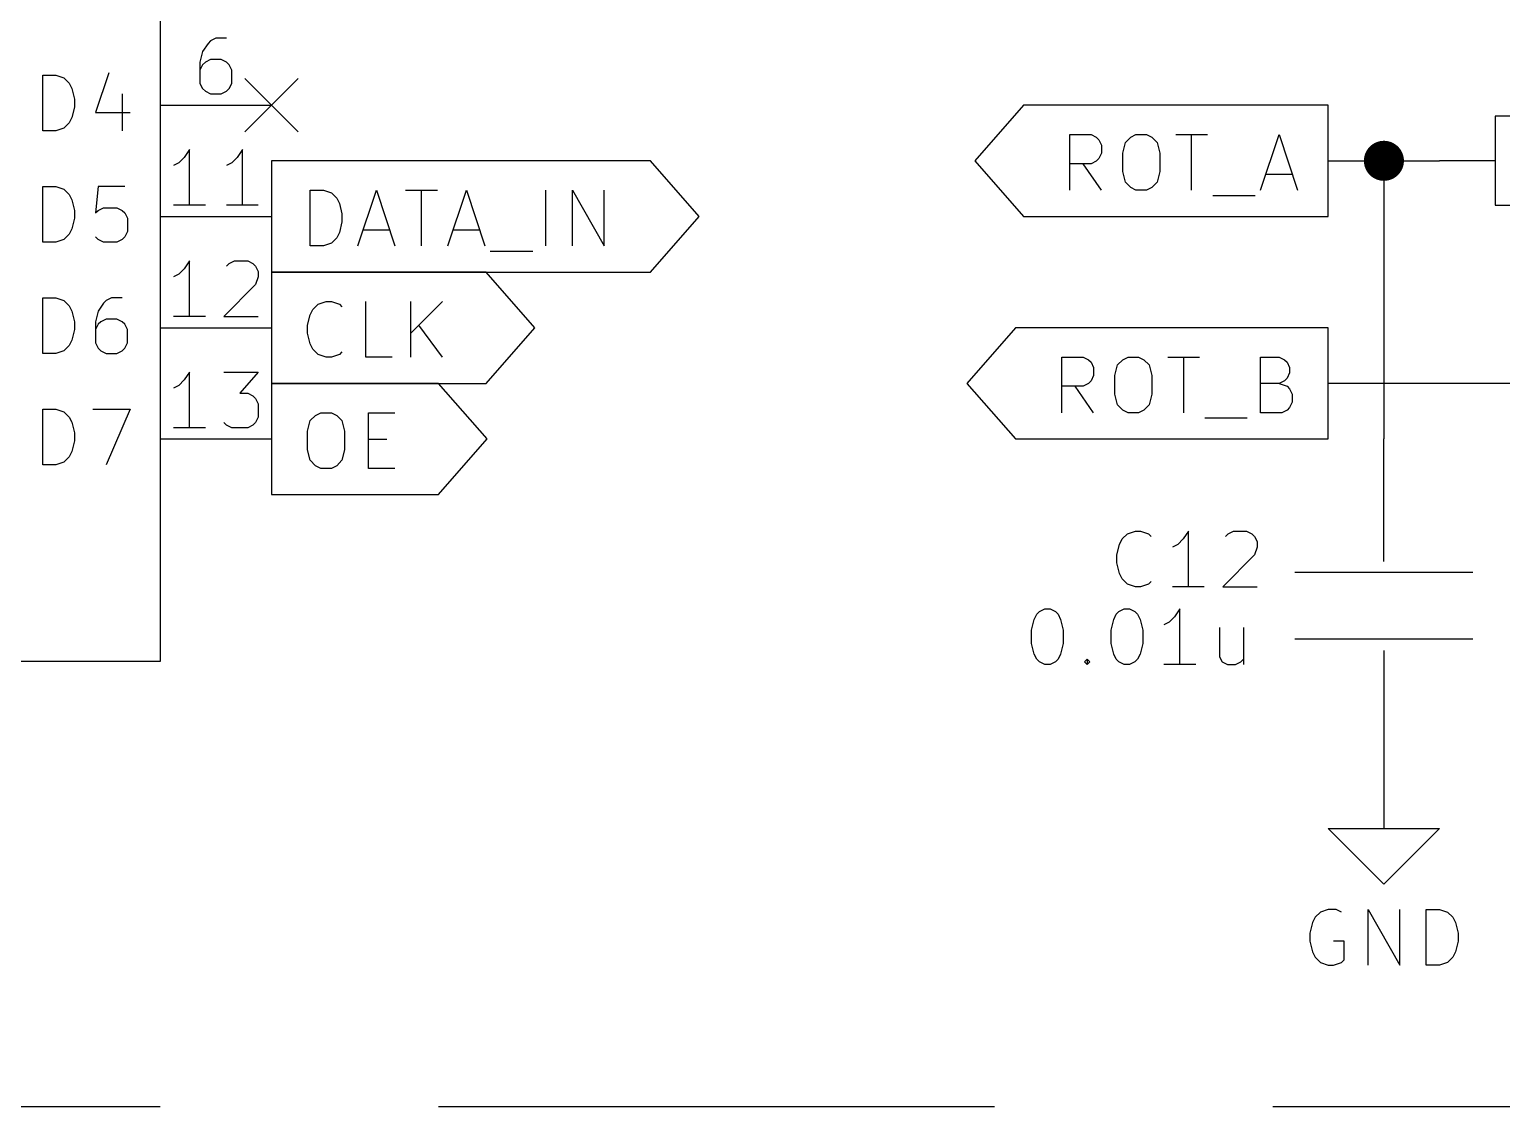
# Model space of a CAD drawing. Extents: x 0.4 to 11.3, y -7.9 to -0.4.
# Drawn here: x 1.682 to 3.006, y -4.35 to -3.382 of the extents above; entities that cross this region are included whole.
import ezdxf

# ---------------------------------------------------------------- set-up
doc = ezdxf.new("R2010")
doc.units = 0
doc.header["$MEASUREMENT"] = 0
doc.linetypes.add('DASHED', pattern=[0.75, 0.5, -0.25])
for name, color, linetype in [('BLUE2', 5, 'CONTINUOUS'), ('BLUE3', 171, 'CONTINUOUS'), ('CYAN2', 4, 'CONTINUOUS'), ('GREEN3', 91, 'CONTINUOUS'), ('LYELLOW', 51, 'CONTINUOUS'), ('RED2', 1, 'CONTINUOUS'), ('RED3', 11, 'CONTINUOUS')]:
    doc.layers.add(name, color=color, linetype=linetype)

msp = doc.modelspace()

# ---------------------------------------------------------------- linework, layer by layer
at = {"layer": 'BLUE2', "linetype": 'CONTINUOUS'}
for p, q in [((1.876, -3.426), (1.924, -3.474)), ((1.924, -3.426), (1.876, -3.474))]:
    msp.add_line(p, q, dxfattribs=at)
at = {"layer": 'BLUE3', "linetype": 'DASHED'}
msp.add_line((0.55, -4.35), (6.75, -4.35), dxfattribs=at)
at = {"layer": 'CYAN2', "linetype": 'CONTINUOUS'}
for p, q in [((1.6943, -3.4731), (1.6943, -3.4231)), ((1.6943, -3.4231), (1.7062, -3.4231)), ((1.6943, -3.4731), (1.6943, -3.4231)), ((1.6943, -3.4231), (1.7062, -3.4231)), ((1.7062, -3.4231), (1.7133, -3.4255)), ((1.7062, -3.4231), (1.7133, -3.4255)), ((1.7133, -3.4255), (1.7181, -3.4303)), ((1.7133, -3.4255), (1.7181, -3.4303)), ((1.7538, -3.4208), (1.7419, -3.4565)), ((1.7538, -3.4208), (1.7419, -3.4565)), ((1.7181, -3.4303), (1.7205, -3.435)), ((1.7181, -3.4303), (1.7205, -3.435)), ((1.7205, -3.435), (1.7229, -3.4446)), ((1.7205, -3.435), (1.7229, -3.4446)), ((1.7657, -3.4398), (1.7657, -3.4731)), ((1.7657, -3.4398), (1.7657, -3.4731)), ((1.7229, -3.4517), (1.7205, -3.4612)), ((1.7229, -3.4517), (1.7205, -3.4612)), ((1.7229, -3.4446), (1.7229, -3.4517)), ((1.7229, -3.4446), (1.7229, -3.4517)), ((1.7181, -3.466), (1.7133, -3.4708)), ((1.7181, -3.466), (1.7133, -3.4708)), ((1.7205, -3.4612), (1.7181, -3.466)), ((1.7205, -3.4612), (1.7181, -3.466)), ((1.7419, -3.4565), (1.7729, -3.4565)), ((1.7419, -3.4565), (1.7729, -3.4565)), ((1.7062, -3.4731), (1.6943, -3.4731)), ((1.7062, -3.4731), (1.6943, -3.4731)), ((1.7133, -3.4708), (1.7062, -3.4731)), ((1.7133, -3.4708), (1.7062, -3.4731)), ((1.6943, -3.5731), (1.6943, -3.5231)), ((1.6943, -3.5231), (1.7062, -3.5231)), ((1.6943, -3.5731), (1.6943, -3.5231)), ((1.6943, -3.5231), (1.7062, -3.5231)), ((1.7062, -3.5231), (1.7133, -3.5255)), ((1.7062, -3.5231), (1.7133, -3.5255)), ((1.7133, -3.5255), (1.7181, -3.5303)), ((1.7133, -3.5255), (1.7181, -3.5303)), ((1.7181, -3.5303), (1.7205, -3.535)), ((1.7181, -3.5303), (1.7205, -3.535)), ((1.7443, -3.5231), (1.7419, -3.5469)), ((1.7443, -3.5231), (1.7419, -3.5469)), ((1.7681, -3.5231), (1.7443, -3.5231)), ((1.7681, -3.5231), (1.7443, -3.5231)), ((1.7205, -3.535), (1.7229, -3.5446)), ((1.7205, -3.535), (1.7229, -3.5446)), ((1.7229, -3.5446), (1.7229, -3.5517)), ((1.7229, -3.5446), (1.7229, -3.5517)), ((1.7419, -3.5469), (1.7443, -3.5446)), ((1.7419, -3.5469), (1.7443, -3.5446)), ((1.7443, -3.5446), (1.749, -3.5422)), ((1.7443, -3.5446), (1.749, -3.5422)), ((1.749, -3.5422), (1.761, -3.5422)), ((1.749, -3.5422), (1.761, -3.5422)), ((1.761, -3.5422), (1.7657, -3.5446)), ((1.761, -3.5422), (1.7657, -3.5446)), ((1.7657, -3.5446), (1.7681, -3.5469)), ((1.7657, -3.5446), (1.7681, -3.5469)), ((1.7229, -3.5517), (1.7205, -3.5612)), ((1.7229, -3.5517), (1.7205, -3.5612)), ((1.7681, -3.5469), (1.7705, -3.5517)), ((1.7681, -3.5469), (1.7705, -3.5517)), ((1.7705, -3.5517), (1.7705, -3.5636)), ((1.7705, -3.5517), (1.7705, -3.5636)), ((1.7133, -3.5708), (1.7062, -3.5731)), ((1.7133, -3.5708), (1.7062, -3.5731)), ((1.7181, -3.566), (1.7133, -3.5708)), ((1.7181, -3.566), (1.7133, -3.5708)), ((1.7205, -3.5612), (1.7181, -3.566)), ((1.7205, -3.5612), (1.7181, -3.566)), ((1.7443, -3.5708), (1.7419, -3.5684)), ((1.7443, -3.5708), (1.7419, -3.5684)), ((1.749, -3.5731), (1.7443, -3.5708)), ((1.749, -3.5731), (1.7443, -3.5708)), ((1.7657, -3.5708), (1.761, -3.5731)), ((1.7657, -3.5708), (1.761, -3.5731)), ((1.7681, -3.5684), (1.7657, -3.5708)), ((1.7681, -3.5684), (1.7657, -3.5708)), ((1.7705, -3.5636), (1.7681, -3.5684)), ((1.7705, -3.5636), (1.7681, -3.5684)), ((1.7062, -3.5731), (1.6943, -3.5731)), ((1.7062, -3.5731), (1.6943, -3.5731)), ((1.761, -3.5731), (1.749, -3.5731)), ((1.761, -3.5731), (1.749, -3.5731)), ((1.6943, -3.6731), (1.6943, -3.6231)), ((1.6943, -3.6231), (1.7062, -3.6231)), ((1.6943, -3.6731), (1.6943, -3.6231)), ((1.6943, -3.6231), (1.7062, -3.6231)), ((1.7062, -3.6231), (1.7133, -3.6255)), ((1.7062, -3.6231), (1.7133, -3.6255)), ((1.7133, -3.6255), (1.7181, -3.6303)), ((1.7133, -3.6255), (1.7181, -3.6303)), ((1.7514, -3.6255), (1.749, -3.6279)), ((1.7514, -3.6255), (1.749, -3.6279)), ((1.7562, -3.6231), (1.7514, -3.6255)), ((1.7562, -3.6231), (1.7514, -3.6255)), ((1.7657, -3.6231), (1.7562, -3.6231)), ((1.7657, -3.6231), (1.7562, -3.6231)), ((1.7181, -3.6303), (1.7205, -3.635)), ((1.7181, -3.6303), (1.7205, -3.635)), ((1.7205, -3.635), (1.7229, -3.6446)), ((1.7205, -3.635), (1.7229, -3.6446)), ((1.7443, -3.635), (1.7419, -3.6446)), ((1.7443, -3.635), (1.7419, -3.6446)), ((1.749, -3.6279), (1.7443, -3.635)), ((1.749, -3.6279), (1.7443, -3.635)), ((1.7229, -3.6517), (1.7205, -3.6612)), ((1.7229, -3.6517), (1.7205, -3.6612)), ((1.7229, -3.6446), (1.7229, -3.6517)), ((1.7229, -3.6446), (1.7229, -3.6517)), ((1.7419, -3.6446), (1.7419, -3.6636)), ((1.7419, -3.6446), (1.7419, -3.6636)), ((1.7443, -3.6469), (1.7419, -3.6517)), ((1.7443, -3.6469), (1.7419, -3.6517)), ((1.7467, -3.6446), (1.7443, -3.6469)), ((1.7467, -3.6446), (1.7443, -3.6469)), ((1.7514, -3.6422), (1.7467, -3.6446)), ((1.7514, -3.6422), (1.7467, -3.6446)), ((1.761, -3.6422), (1.7514, -3.6422)), ((1.761, -3.6422), (1.7514, -3.6422)), ((1.7657, -3.6446), (1.761, -3.6422)), ((1.7657, -3.6446), (1.761, -3.6422)), ((1.7681, -3.6469), (1.7657, -3.6446)), ((1.7681, -3.6469), (1.7657, -3.6446)), ((1.7705, -3.6517), (1.7681, -3.6469)), ((1.7705, -3.6517), (1.7681, -3.6469)), ((1.7705, -3.6636), (1.7705, -3.6517)), ((1.7705, -3.6636), (1.7705, -3.6517)), ((1.7205, -3.6612), (1.7181, -3.666)), ((1.7205, -3.6612), (1.7181, -3.666)), ((1.7419, -3.6636), (1.7443, -3.6684)), ((1.7419, -3.6636), (1.7443, -3.6684)), ((1.7681, -3.6684), (1.7705, -3.6636)), ((1.7681, -3.6684), (1.7705, -3.6636)), ((1.7062, -3.6731), (1.6943, -3.6731)), ((1.7062, -3.6731), (1.6943, -3.6731)), ((1.7133, -3.6708), (1.7062, -3.6731)), ((1.7133, -3.6708), (1.7062, -3.6731)), ((1.7181, -3.666), (1.7133, -3.6708)), ((1.7181, -3.666), (1.7133, -3.6708)), ((1.7443, -3.6684), (1.7467, -3.6708)), ((1.7443, -3.6684), (1.7467, -3.6708)), ((1.7467, -3.6708), (1.7514, -3.6731)), ((1.7467, -3.6708), (1.7514, -3.6731)), ((1.7514, -3.6731), (1.761, -3.6731)), ((1.7514, -3.6731), (1.761, -3.6731)), ((1.761, -3.6731), (1.7657, -3.6708)), ((1.761, -3.6731), (1.7657, -3.6708)), ((1.7657, -3.6708), (1.7681, -3.6684)), ((1.7657, -3.6708), (1.7681, -3.6684)), ((1.6943, -3.7731), (1.6943, -3.7231)), ((1.6943, -3.7231), (1.7062, -3.7231)), ((1.6943, -3.7731), (1.6943, -3.7231)), ((1.6943, -3.7231), (1.7062, -3.7231)), ((1.7062, -3.7231), (1.7133, -3.7255)), ((1.7062, -3.7231), (1.7133, -3.7255)), ((1.7133, -3.7255), (1.7181, -3.7303)), ((1.7133, -3.7255), (1.7181, -3.7303)), ((1.7181, -3.7303), (1.7205, -3.735)), ((1.7181, -3.7303), (1.7205, -3.735)), ((1.7395, -3.7231), (1.7729, -3.7231)), ((1.7395, -3.7231), (1.7729, -3.7231)), ((1.7729, -3.7231), (1.7514, -3.7731)), ((1.7729, -3.7231), (1.7514, -3.7731)), ((1.7205, -3.735), (1.7229, -3.7446)), ((1.7205, -3.735), (1.7229, -3.7446)), ((1.7229, -3.7446), (1.7229, -3.7517)), ((1.7229, -3.7446), (1.7229, -3.7517)), ((1.7229, -3.7517), (1.7205, -3.7612)), ((1.7229, -3.7517), (1.7205, -3.7612)), ((1.7133, -3.7708), (1.7062, -3.7731)), ((1.7133, -3.7708), (1.7062, -3.7731)), ((1.7181, -3.766), (1.7133, -3.7708)), ((1.7181, -3.766), (1.7133, -3.7708)), ((1.7205, -3.7612), (1.7181, -3.766)), ((1.7205, -3.7612), (1.7181, -3.766)), ((1.7062, -3.7731), (1.6943, -3.7731)), ((1.7062, -3.7731), (1.6943, -3.7731)), ((2.6647, -3.8399), (2.6694, -3.8352)), ((2.6647, -3.8399), (2.6694, -3.8352)), ((2.6694, -3.8352), (2.6766, -3.8328)), ((2.6694, -3.8352), (2.6766, -3.8328)), ((2.6766, -3.8328), (2.6813, -3.8328)), ((2.6766, -3.8328), (2.6813, -3.8328)), ((2.6813, -3.8328), (2.6885, -3.8352)), ((2.6813, -3.8328), (2.6885, -3.8352)), ((2.6885, -3.8352), (2.6909, -3.8376)), ((2.6885, -3.8352), (2.6909, -3.8376)), ((2.7242, -3.8328), (2.7194, -3.8399)), ((2.7242, -3.8328), (2.7194, -3.8399)), ((2.7242, -3.8828), (2.7242, -3.8328)), ((2.7242, -3.8828), (2.7242, -3.8328)), ((2.7575, -3.8376), (2.7599, -3.8352)), ((2.7575, -3.8376), (2.7599, -3.8352)), ((2.7599, -3.8352), (2.7647, -3.8328)), ((2.7599, -3.8352), (2.7647, -3.8328)), ((2.7647, -3.8328), (2.7766, -3.8328)), ((2.7647, -3.8328), (2.7766, -3.8328)), ((2.7766, -3.8328), (2.7813, -3.8352)), ((2.7766, -3.8328), (2.7813, -3.8352)), ((2.7813, -3.8352), (2.7837, -3.8376)), ((2.7813, -3.8352), (2.7837, -3.8376)), ((2.7837, -3.8376), (2.7861, -3.8423)), ((2.7837, -3.8376), (2.7861, -3.8423)), ((2.6599, -3.8542), (2.6623, -3.8447)), ((2.6599, -3.8542), (2.6623, -3.8447)), ((2.6623, -3.8447), (2.6647, -3.8399)), ((2.6623, -3.8447), (2.6647, -3.8399)), ((2.7147, -3.8447), (2.7099, -3.8471)), ((2.7147, -3.8447), (2.7099, -3.8471)), ((2.7194, -3.8399), (2.7147, -3.8447)), ((2.7194, -3.8399), (2.7147, -3.8447)), ((2.7861, -3.8471), (2.7837, -3.8542)), ((2.7861, -3.8471), (2.7837, -3.8542)), ((2.7861, -3.8423), (2.7861, -3.8471)), ((2.7861, -3.8423), (2.7861, -3.8471)), ((2.6599, -3.8614), (2.6599, -3.8542)), ((2.6599, -3.8614), (2.6599, -3.8542)), ((2.6623, -3.8709), (2.6599, -3.8614)), ((2.6623, -3.8709), (2.6599, -3.8614)), ((2.7837, -3.8542), (2.7551, -3.8828)), ((2.7837, -3.8542), (2.7551, -3.8828)), ((2.6647, -3.8757), (2.6623, -3.8709)), ((2.6647, -3.8757), (2.6623, -3.8709)), ((2.6694, -3.8804), (2.6647, -3.8757)), ((2.6694, -3.8804), (2.6647, -3.8757)), ((2.6766, -3.8828), (2.6694, -3.8804)), ((2.6766, -3.8828), (2.6694, -3.8804)), ((2.6813, -3.8828), (2.6766, -3.8828)), ((2.6813, -3.8828), (2.6766, -3.8828)), ((2.6885, -3.8804), (2.6813, -3.8828)), ((2.6885, -3.8804), (2.6813, -3.8828)), ((2.6909, -3.878), (2.6885, -3.8804)), ((2.6909, -3.878), (2.6885, -3.8804)), ((2.7385, -3.8828), (2.7099, -3.8828)), ((2.7385, -3.8828), (2.7099, -3.8828)), ((2.7551, -3.8828), (2.7861, -3.8828)), ((2.7551, -3.8828), (2.7861, -3.8828)), ((2.5904, -3.9052), (2.5951, -3.9028)), ((2.5904, -3.9052), (2.5951, -3.9028)), ((2.5951, -3.9028), (2.5999, -3.9028)), ((2.5951, -3.9028), (2.5999, -3.9028)), ((2.5999, -3.9028), (2.6047, -3.9052)), ((2.5999, -3.9028), (2.6047, -3.9052)), ((2.6618, -3.9052), (2.6666, -3.9028)), ((2.6618, -3.9052), (2.6666, -3.9028)), ((2.6666, -3.9028), (2.6713, -3.9028)), ((2.6666, -3.9028), (2.6713, -3.9028)), ((2.6713, -3.9028), (2.6761, -3.9052)), ((2.6713, -3.9028), (2.6761, -3.9052)), ((2.7166, -3.9028), (2.7118, -3.9099)), ((2.7166, -3.9028), (2.7118, -3.9099)), ((2.7166, -3.9528), (2.7166, -3.9028)), ((2.7166, -3.9528), (2.7166, -3.9028)), ((2.5832, -3.9219), (2.5856, -3.9123)), ((2.5832, -3.9219), (2.5856, -3.9123)), ((2.5856, -3.9123), (2.588, -3.9076)), ((2.5856, -3.9123), (2.588, -3.9076)), ((2.588, -3.9076), (2.5904, -3.9052)), ((2.588, -3.9076), (2.5904, -3.9052)), ((2.6047, -3.9052), (2.6071, -3.9076)), ((2.6047, -3.9052), (2.6071, -3.9076)), ((2.6071, -3.9076), (2.6094, -3.9123)), ((2.6071, -3.9076), (2.6094, -3.9123)), ((2.6094, -3.9123), (2.6118, -3.9219)), ((2.6094, -3.9123), (2.6118, -3.9219)), ((2.6547, -3.9219), (2.6571, -3.9123)), ((2.6547, -3.9219), (2.6571, -3.9123)), ((2.6571, -3.9123), (2.6594, -3.9076)), ((2.6571, -3.9123), (2.6594, -3.9076)), ((2.6594, -3.9076), (2.6618, -3.9052)), ((2.6594, -3.9076), (2.6618, -3.9052)), ((2.6761, -3.9052), (2.6785, -3.9076)), ((2.6761, -3.9052), (2.6785, -3.9076)), ((2.6785, -3.9076), (2.6809, -3.9123)), ((2.6785, -3.9076), (2.6809, -3.9123)), ((2.6809, -3.9123), (2.6832, -3.9219)), ((2.6809, -3.9123), (2.6832, -3.9219)), ((2.7071, -3.9147), (2.7023, -3.9171)), ((2.7071, -3.9147), (2.7023, -3.9171)), ((2.7118, -3.9099), (2.7071, -3.9147)), ((2.7118, -3.9099), (2.7071, -3.9147)), ((2.5832, -3.9338), (2.5832, -3.9219)), ((2.5832, -3.9338), (2.5832, -3.9219)), ((2.6118, -3.9219), (2.6118, -3.9338)), ((2.6118, -3.9219), (2.6118, -3.9338)), ((2.6547, -3.9338), (2.6547, -3.9219)), ((2.6547, -3.9338), (2.6547, -3.9219)), ((2.6832, -3.9219), (2.6832, -3.9338)), ((2.6832, -3.9219), (2.6832, -3.9338)), ((2.7523, -3.9195), (2.7523, -3.9457)), ((2.7523, -3.9195), (2.7523, -3.9457)), ((2.7737, -3.9195), (2.7737, -3.9528)), ((2.7737, -3.9195), (2.7737, -3.9528)), ((2.5856, -3.9433), (2.5832, -3.9338)), ((2.5856, -3.9433), (2.5832, -3.9338)), ((2.588, -3.948), (2.5856, -3.9433)), ((2.588, -3.948), (2.5856, -3.9433)), ((2.6094, -3.9433), (2.6071, -3.948)), ((2.6094, -3.9433), (2.6071, -3.948)), ((2.6118, -3.9338), (2.6094, -3.9433)), ((2.6118, -3.9338), (2.6094, -3.9433)), ((2.6571, -3.9433), (2.6547, -3.9338)), ((2.6571, -3.9433), (2.6547, -3.9338)), ((2.6594, -3.948), (2.6571, -3.9433)), ((2.6594, -3.948), (2.6571, -3.9433)), ((2.6809, -3.9433), (2.6785, -3.948)), ((2.6809, -3.9433), (2.6785, -3.948)), ((2.6832, -3.9338), (2.6809, -3.9433)), ((2.6832, -3.9338), (2.6809, -3.9433)), ((2.5904, -3.9504), (2.588, -3.948)), ((2.5904, -3.9504), (2.588, -3.948)), ((2.5951, -3.9528), (2.5904, -3.9504)), ((2.5951, -3.9528), (2.5904, -3.9504)), ((2.5999, -3.9528), (2.5951, -3.9528)), ((2.5999, -3.9528), (2.5951, -3.9528)), ((2.6047, -3.9504), (2.5999, -3.9528)), ((2.6047, -3.9504), (2.5999, -3.9528)), ((2.6071, -3.948), (2.6047, -3.9504)), ((2.6071, -3.948), (2.6047, -3.9504)), ((2.6309, -3.9504), (2.6332, -3.948)), ((2.6309, -3.9504), (2.6332, -3.948)), ((2.6332, -3.9528), (2.6309, -3.9504)), ((2.6332, -3.9528), (2.6309, -3.9504)), ((2.6332, -3.948), (2.6356, -3.9504)), ((2.6332, -3.948), (2.6332, -3.9528)), ((2.6332, -3.948), (2.6356, -3.9504)), ((2.6332, -3.948), (2.6332, -3.9528)), ((2.6356, -3.9504), (2.6332, -3.9528)), ((2.6356, -3.9504), (2.6332, -3.9528)), ((2.6618, -3.9504), (2.6594, -3.948)), ((2.6618, -3.9504), (2.6594, -3.948)), ((2.6666, -3.9528), (2.6618, -3.9504)), ((2.6666, -3.9528), (2.6618, -3.9504)), ((2.6713, -3.9528), (2.6666, -3.9528)), ((2.6713, -3.9528), (2.6666, -3.9528)), ((2.6761, -3.9504), (2.6713, -3.9528)), ((2.6761, -3.9504), (2.6713, -3.9528)), ((2.6785, -3.948), (2.6761, -3.9504)), ((2.6785, -3.948), (2.6761, -3.9504)), ((2.7309, -3.9528), (2.7023, -3.9528)), ((2.7309, -3.9528), (2.7023, -3.9528)), ((2.7523, -3.9457), (2.7547, -3.9504)), ((2.7523, -3.9457), (2.7547, -3.9504)), ((2.7547, -3.9504), (2.7594, -3.9528)), ((2.7547, -3.9504), (2.7594, -3.9528)), ((2.7594, -3.9528), (2.7666, -3.9528)), ((2.7594, -3.9528), (2.7666, -3.9528)), ((2.7666, -3.9528), (2.7713, -3.9504)), ((2.7666, -3.9528), (2.7713, -3.9504)), ((2.7713, -3.9504), (2.7737, -3.948)), ((2.7713, -3.9504), (2.7737, -3.948)), ((2.8381, -4.1799), (2.8357, -4.1847)), ((2.8381, -4.1799), (2.8357, -4.1847)), ((2.8429, -4.1752), (2.8381, -4.1799)), ((2.8429, -4.1752), (2.8381, -4.1799)), ((2.85, -4.1728), (2.8429, -4.1752)), ((2.85, -4.1728), (2.8429, -4.1752)), ((2.8571, -4.1728), (2.85, -4.1728)), ((2.8571, -4.1728), (2.85, -4.1728)), ((2.8619, -4.1752), (2.8571, -4.1728)), ((2.8619, -4.1752), (2.8571, -4.1728)), ((2.8857, -4.2228), (2.8857, -4.1728)), ((2.8857, -4.1728), (2.9143, -4.2228)), ((2.8857, -4.2228), (2.8857, -4.1728)), ((2.8857, -4.1728), (2.9143, -4.2228)), ((2.9143, -4.2228), (2.9143, -4.1728)), ((2.9143, -4.2228), (2.9143, -4.1728)), ((2.9381, -4.2228), (2.9381, -4.1728)), ((2.9381, -4.1728), (2.95, -4.1728)), ((2.9381, -4.2228), (2.9381, -4.1728)), ((2.9381, -4.1728), (2.95, -4.1728)), ((2.95, -4.1728), (2.9571, -4.1752)), ((2.95, -4.1728), (2.9571, -4.1752)), ((2.9571, -4.1752), (2.9619, -4.1799)), ((2.9571, -4.1752), (2.9619, -4.1799)), ((2.9619, -4.1799), (2.9643, -4.1847)), ((2.9619, -4.1799), (2.9643, -4.1847)), ((2.8357, -4.1847), (2.8333, -4.1942)), ((2.8357, -4.1847), (2.8333, -4.1942)), ((2.8333, -4.1942), (2.8333, -4.2014)), ((2.8333, -4.1942), (2.8333, -4.2014)), ((2.9643, -4.1847), (2.9667, -4.1942)), ((2.9643, -4.1847), (2.9667, -4.1942)), ((2.9667, -4.1942), (2.9667, -4.2014)), ((2.9667, -4.1942), (2.9667, -4.2014)), ((2.8333, -4.2014), (2.8357, -4.2109)), ((2.8333, -4.2014), (2.8357, -4.2109)), ((2.8643, -4.2014), (2.8548, -4.2014)), ((2.8643, -4.2014), (2.8548, -4.2014)), ((2.8643, -4.218), (2.8643, -4.2014)), ((2.8643, -4.218), (2.8643, -4.2014)), ((2.9667, -4.2014), (2.9643, -4.2109)), ((2.9667, -4.2014), (2.9643, -4.2109)), ((2.8357, -4.2109), (2.8381, -4.2157)), ((2.8357, -4.2109), (2.8381, -4.2157)), ((2.8381, -4.2157), (2.8429, -4.2204)), ((2.8381, -4.2157), (2.8429, -4.2204)), ((2.8429, -4.2204), (2.85, -4.2228)), ((2.8429, -4.2204), (2.85, -4.2228)), ((2.8548, -4.2228), (2.8619, -4.2204)), ((2.8548, -4.2228), (2.8619, -4.2204)), ((2.8619, -4.2204), (2.8643, -4.218)), ((2.8619, -4.2204), (2.8643, -4.218)), ((2.9571, -4.2204), (2.95, -4.2228)), ((2.9571, -4.2204), (2.95, -4.2228)), ((2.9619, -4.2157), (2.9571, -4.2204)), ((2.9619, -4.2157), (2.9571, -4.2204)), ((2.9643, -4.2109), (2.9619, -4.2157)), ((2.9643, -4.2109), (2.9619, -4.2157)), ((2.85, -4.2228), (2.8548, -4.2228)), ((2.85, -4.2228), (2.8548, -4.2228)), ((2.95, -4.2228), (2.9381, -4.2228)), ((2.95, -4.2228), (2.9381, -4.2228))]:
    msp.add_line(p, q, dxfattribs=at)
at = {"layer": 'GREEN3', "linetype": 'CONTINUOUS'}
for p, q in [((2.85, -3.5), (2.9, -3.5)), ((2.9, -3.5), (2.9, -3.75)), ((2.9, -3.5), (2.95, -3.5)), ((3.15, -3.7), (2.85, -3.7))]:
    msp.add_line(p, q, dxfattribs=at)
at = {"layer": 'GREEN3', "const_width": 0.018}
msp.add_lwpolyline([(2.891, -3.5, 1), (2.909, -3.5, 1)], format="xyb", close=True, dxfattribs=at)
at = {"layer": 'LYELLOW', "linetype": 'CONTINUOUS'}
for p, q in [((1.8, -1.15), (1.8, -3.95)), ((1.8, -3.95), (0.8, -3.95))]:
    msp.add_line(p, q, dxfattribs=at)
at = {"layer": 'RED2', "linetype": 'CONTINUOUS'}
for p, q in [((1.8, -1.15), (1.8, -3.95)), ((1.8, -3.45), (1.9, -3.45)), ((1.8, -3.45), (1.9, -3.45)), ((2.576, -3.45), (2.5323, -3.5)), ((2.85, -3.45), (2.576, -3.45)), ((2.85, -3.5), (2.85, -3.45)), ((3.2, -3.46), (3, -3.46)), ((3, -3.46), (3, -3.54)), ((2.6176, -3.5264), (2.6176, -3.4764)), ((2.6176, -3.4764), (2.6367, -3.4764)), ((2.6367, -3.4764), (2.6414, -3.4788)), ((2.6414, -3.4788), (2.6438, -3.4811)), ((2.6676, -3.4835), (2.6724, -3.4788)), ((2.6724, -3.4788), (2.6771, -3.4764)), ((2.6771, -3.4764), (2.6867, -3.4764)), ((2.6867, -3.4764), (2.6914, -3.4788)), ((2.6914, -3.4788), (2.6962, -3.4835)), ((2.7129, -3.4764), (2.7414, -3.4764)), ((2.7271, -3.5264), (2.7271, -3.4764)), ((2.789, -3.5264), (2.8057, -3.4764)), ((2.8057, -3.4764), (2.8224, -3.5264)), ((2.6438, -3.4811), (2.6462, -3.4859)), ((2.6462, -3.493), (2.6438, -3.4978)), ((2.6462, -3.4859), (2.6462, -3.493)), ((2.6652, -3.493), (2.6676, -3.4835)), ((2.6652, -3.5097), (2.6652, -3.493)), ((2.6962, -3.4835), (2.6986, -3.493)), ((2.6986, -3.493), (2.6986, -3.5097)), ((2.2406, -3.5), (1.9, -3.5)), ((1.9, -3.5), (1.9, -3.55)), ((2.2844, -3.55), (2.2406, -3.5)), ((2.5323, -3.5), (2.576, -3.55)), ((2.6367, -3.5026), (2.6176, -3.5026)), ((2.6462, -3.5264), (2.6295, -3.5026)), ((2.6414, -3.5002), (2.6367, -3.5026)), ((2.6438, -3.4978), (2.6414, -3.5002)), ((2.85, -3.55), (2.85, -3.5)), ((3, -3.5), (2.95, -3.5)), ((3, -3.5), (2.95, -3.5)), ((2.6676, -3.5192), (2.6652, -3.5097)), ((2.6724, -3.524), (2.6676, -3.5192)), ((2.6962, -3.5192), (2.6914, -3.524)), ((2.6986, -3.5097), (2.6962, -3.5192)), ((2.7938, -3.5121), (2.8176, -3.5121)), ((1.9348, -3.5764), (1.9348, -3.5264)), ((1.9348, -3.5264), (1.9467, -3.5264)), ((1.9467, -3.5264), (1.9538, -3.5288)), ((1.9538, -3.5288), (1.9586, -3.5335)), ((1.9776, -3.5764), (1.9943, -3.5264)), ((1.9943, -3.5264), (2.011, -3.5764)), ((2.0205, -3.5264), (2.0491, -3.5264)), ((2.0348, -3.5764), (2.0348, -3.5264)), ((2.0586, -3.5764), (2.0752, -3.5264)), ((2.0752, -3.5264), (2.0919, -3.5764)), ((2.1467, -3.5764), (2.1467, -3.5264)), ((2.1705, -3.5764), (2.1705, -3.5264)), ((2.1705, -3.5264), (2.1991, -3.5764)), ((2.1991, -3.5764), (2.1991, -3.5264)), ((2.6771, -3.5264), (2.6724, -3.524)), ((2.6867, -3.5264), (2.6771, -3.5264)), ((2.6914, -3.524), (2.6867, -3.5264)), ((2.7462, -3.5311), (2.7843, -3.5311)), ((1.9586, -3.5335), (1.961, -3.5383)), ((1.961, -3.5383), (1.9633, -3.5478)), ((3, -3.54), (3.2, -3.54)), ((1.8, -3.55), (1.9, -3.55)), ((1.8, -3.55), (1.9, -3.55)), ((1.9, -3.55), (1.9, -3.6)), ((1.9633, -3.5549), (1.961, -3.5645)), ((1.9633, -3.5478), (1.9633, -3.5549)), ((2.2406, -3.6), (2.2844, -3.55)), ((2.576, -3.55), (2.85, -3.55)), ((1.9586, -3.5692), (1.9538, -3.574)), ((1.961, -3.5645), (1.9586, -3.5692)), ((1.9824, -3.5621), (2.0062, -3.5621)), ((2.0633, -3.5621), (2.0871, -3.5621)), ((1.9467, -3.5764), (1.9348, -3.5764)), ((1.9538, -3.574), (1.9467, -3.5764)), ((2.0967, -3.5811), (2.1348, -3.5811)), ((2.093, -3.6), (1.9, -3.6)), ((1.9, -3.6), (1.9, -3.65)), ((1.9, -3.6), (2.2406, -3.6)), ((2.1368, -3.65), (2.093, -3.6)), ((1.9324, -3.6478), (1.9348, -3.6383)), ((1.9348, -3.6383), (1.9371, -3.6335)), ((1.9371, -3.6335), (1.9419, -3.6288)), ((1.9419, -3.6288), (1.9491, -3.6264)), ((1.9491, -3.6264), (1.9538, -3.6264)), ((1.9538, -3.6264), (1.961, -3.6288)), ((1.961, -3.6288), (1.9633, -3.6311)), ((1.9848, -3.6764), (1.9848, -3.6264)), ((2.0252, -3.6764), (2.0252, -3.6264)), ((2.0538, -3.6264), (2.0252, -3.6549)), ((1.8, -3.65), (1.9, -3.65)), ((1.8, -3.65), (1.9, -3.65)), ((1.9, -3.65), (1.9, -3.7)), ((1.9324, -3.6549), (1.9324, -3.6478)), ((2.0538, -3.6764), (2.0324, -3.6478)), ((2.093, -3.7), (2.1368, -3.65)), ((2.5689, -3.65), (2.5252, -3.7)), ((2.85, -3.65), (2.5689, -3.65)), ((2.85, -3.7), (2.85, -3.65)), ((1.9348, -3.6645), (1.9324, -3.6549)), ((1.9371, -3.6692), (1.9348, -3.6645)), ((1.9419, -3.674), (1.9371, -3.6692)), ((1.9491, -3.6764), (1.9419, -3.674)), ((1.9538, -3.6764), (1.9491, -3.6764)), ((1.961, -3.674), (1.9538, -3.6764)), ((1.9633, -3.6716), (1.961, -3.674)), ((2.0086, -3.6764), (1.9848, -3.6764)), ((2.6105, -3.7264), (2.6105, -3.6764)), ((2.6105, -3.6764), (2.6295, -3.6764)), ((2.6295, -3.6764), (2.6343, -3.6788)), ((2.6343, -3.6788), (2.6367, -3.6811)), ((2.6605, -3.6835), (2.6652, -3.6788)), ((2.6652, -3.6788), (2.67, -3.6764)), ((2.67, -3.6764), (2.6795, -3.6764)), ((2.6795, -3.6764), (2.6843, -3.6788)), ((2.6843, -3.6788), (2.689, -3.6835)), ((2.7057, -3.6764), (2.7343, -3.6764)), ((2.72, -3.7264), (2.72, -3.6764)), ((2.789, -3.7264), (2.789, -3.6764)), ((2.789, -3.6764), (2.8057, -3.6764)), ((2.8057, -3.6764), (2.8105, -3.6788)), ((2.8105, -3.6788), (2.8129, -3.6811)), ((2.6367, -3.6811), (2.639, -3.6859)), ((2.639, -3.6859), (2.639, -3.693)), ((2.6581, -3.693), (2.6605, -3.6835)), ((2.689, -3.6835), (2.6914, -3.693)), ((2.8129, -3.6811), (2.8152, -3.6859)), ((2.8152, -3.6907), (2.8129, -3.6954)), ((2.8152, -3.6859), (2.8152, -3.6907)), ((1.9, -3.7), (2.093, -3.7)), ((2.0501, -3.7), (1.9, -3.7)), ((1.9, -3.7), (1.9, -3.75)), ((2.0939, -3.75), (2.0501, -3.7)), ((2.5252, -3.7), (2.5689, -3.75)), ((2.6295, -3.7026), (2.6105, -3.7026)), ((2.639, -3.7264), (2.6224, -3.7026)), ((2.6343, -3.7002), (2.6295, -3.7026)), ((2.6367, -3.6978), (2.6343, -3.7002)), ((2.639, -3.693), (2.6367, -3.6978)), ((2.6581, -3.7097), (2.6581, -3.693)), ((2.6914, -3.693), (2.6914, -3.7097)), ((2.8057, -3.7002), (2.789, -3.7002)), ((2.8105, -3.6978), (2.8057, -3.7002)), ((2.8057, -3.7002), (2.8129, -3.7026)), ((2.8129, -3.6954), (2.8105, -3.6978)), ((2.8129, -3.7026), (2.8152, -3.7049)), ((2.8152, -3.7049), (2.8176, -3.7097)), ((2.85, -3.75), (2.85, -3.7)), ((2.6605, -3.7192), (2.6581, -3.7097)), ((2.6914, -3.7097), (2.689, -3.7192)), ((2.8176, -3.7169), (2.8152, -3.7216)), ((2.8176, -3.7097), (2.8176, -3.7169)), ((1.9348, -3.7335), (1.9395, -3.7288)), ((1.9395, -3.7288), (1.9443, -3.7264)), ((1.9443, -3.7264), (1.9538, -3.7264)), ((1.9538, -3.7264), (1.9586, -3.7288)), ((1.9586, -3.7288), (1.9633, -3.7335)), ((1.9871, -3.7764), (1.9871, -3.7264)), ((1.9871, -3.7264), (2.011, -3.7264)), ((2.6652, -3.724), (2.6605, -3.7192)), ((2.67, -3.7264), (2.6652, -3.724)), ((2.6795, -3.7264), (2.67, -3.7264)), ((2.6843, -3.724), (2.6795, -3.7264)), ((2.689, -3.7192), (2.6843, -3.724)), ((2.739, -3.7311), (2.7771, -3.7311)), ((2.8081, -3.7264), (2.789, -3.7264)), ((2.8129, -3.724), (2.8081, -3.7264)), ((2.8152, -3.7216), (2.8129, -3.724)), ((1.9324, -3.743), (1.9348, -3.7335)), ((1.9324, -3.7597), (1.9324, -3.743)), ((1.9633, -3.7335), (1.9657, -3.743)), ((1.9657, -3.743), (1.9657, -3.7597)), ((1.8, -3.75), (1.9, -3.75)), ((1.8, -3.75), (1.9, -3.75)), ((1.9, -3.75), (1.9, -3.8)), ((1.9871, -3.7502), (2.0038, -3.7502)), ((2.0501, -3.8), (2.0939, -3.75)), ((2.5689, -3.75), (2.85, -3.75)), ((2.9, -3.86), (2.9, -3.75)), ((2.9, -3.86), (2.9, -3.75)), ((1.9348, -3.7692), (1.9324, -3.7597)), ((1.9395, -3.774), (1.9348, -3.7692)), ((1.9633, -3.7692), (1.9586, -3.774)), ((1.9657, -3.7597), (1.9633, -3.7692)), ((1.9443, -3.7764), (1.9395, -3.774)), ((1.9538, -3.7764), (1.9443, -3.7764)), ((1.9586, -3.774), (1.9538, -3.7764)), ((2.011, -3.7764), (1.9871, -3.7764)), ((1.9, -3.8), (2.0501, -3.8)), ((2.98, -3.87), (2.82, -3.87)), ((2.98, -3.93), (2.82, -3.93)), ((2.9, -3.94), (2.9, -4.05)), ((2.9, -3.94), (2.9, -4.05)), ((1.8, -3.95), (0.8, -3.95)), ((2.9, -4.05), (2.9, -4.1)), ((2.9, -4.15), (2.85, -4.1)), ((2.85, -4.1), (2.9, -4.1)), ((2.9, -4.1), (2.95, -4.1)), ((2.95, -4.1), (2.9, -4.15))]:
    msp.add_line(p, q, dxfattribs=at)
at = {"layer": 'RED3', "linetype": 'CONTINUOUS'}
for p, q in [((1.8429, -3.3946), (1.8381, -3.4018)), ((1.8429, -3.3946), (1.8381, -3.4018)), ((1.8452, -3.3923), (1.8429, -3.3946)), ((1.8452, -3.3923), (1.8429, -3.3946)), ((1.85, -3.3899), (1.8452, -3.3923)), ((1.85, -3.3899), (1.8452, -3.3923)), ((1.8595, -3.3899), (1.85, -3.3899)), ((1.8595, -3.3899), (1.85, -3.3899)), ((1.8381, -3.4018), (1.8357, -3.4113)), ((1.8381, -3.4018), (1.8357, -3.4113)), ((1.8357, -3.4113), (1.8357, -3.4304)), ((1.8357, -3.4113), (1.8357, -3.4304)), ((1.8381, -3.4137), (1.8357, -3.4184)), ((1.8381, -3.4137), (1.8357, -3.4184)), ((1.8405, -3.4113), (1.8381, -3.4137)), ((1.8405, -3.4113), (1.8381, -3.4137)), ((1.8452, -3.4089), (1.8405, -3.4113)), ((1.8452, -3.4089), (1.8405, -3.4113)), ((1.8548, -3.4089), (1.8452, -3.4089)), ((1.8548, -3.4089), (1.8452, -3.4089)), ((1.8595, -3.4113), (1.8548, -3.4089)), ((1.8595, -3.4113), (1.8548, -3.4089)), ((1.8619, -3.4137), (1.8595, -3.4113)), ((1.8619, -3.4137), (1.8595, -3.4113)), ((1.8643, -3.4184), (1.8619, -3.4137)), ((1.8643, -3.4184), (1.8619, -3.4137)), ((1.8643, -3.4304), (1.8643, -3.4184)), ((1.8643, -3.4304), (1.8643, -3.4184)), ((1.8357, -3.4304), (1.8381, -3.4351)), ((1.8357, -3.4304), (1.8381, -3.4351)), ((1.8381, -3.4351), (1.8405, -3.4375)), ((1.8381, -3.4351), (1.8405, -3.4375)), ((1.8405, -3.4375), (1.8452, -3.4399)), ((1.8405, -3.4375), (1.8452, -3.4399)), ((1.8452, -3.4399), (1.8548, -3.4399)), ((1.8452, -3.4399), (1.8548, -3.4399)), ((1.8548, -3.4399), (1.8595, -3.4375)), ((1.8548, -3.4399), (1.8595, -3.4375)), ((1.8595, -3.4375), (1.8619, -3.4351)), ((1.8595, -3.4375), (1.8619, -3.4351)), ((1.8619, -3.4351), (1.8643, -3.4304)), ((1.8619, -3.4351), (1.8643, -3.4304)), ((1.8262, -3.4899), (1.8214, -3.497)), ((1.8262, -3.4899), (1.8214, -3.497)), ((1.8262, -3.5399), (1.8262, -3.4899)), ((1.8262, -3.5399), (1.8262, -3.4899)), ((1.8738, -3.4899), (1.869, -3.497)), ((1.8738, -3.4899), (1.869, -3.497)), ((1.8738, -3.5399), (1.8738, -3.4899)), ((1.8738, -3.5399), (1.8738, -3.4899)), ((1.8167, -3.5018), (1.8119, -3.5042)), ((1.8167, -3.5018), (1.8119, -3.5042)), ((1.8214, -3.497), (1.8167, -3.5018)), ((1.8214, -3.497), (1.8167, -3.5018)), ((1.8643, -3.5018), (1.8595, -3.5042)), ((1.8643, -3.5018), (1.8595, -3.5042)), ((1.869, -3.497), (1.8643, -3.5018)), ((1.869, -3.497), (1.8643, -3.5018)), ((1.8405, -3.5399), (1.8119, -3.5399)), ((1.8405, -3.5399), (1.8119, -3.5399)), ((1.8881, -3.5399), (1.8595, -3.5399)), ((1.8881, -3.5399), (1.8595, -3.5399)), ((1.8214, -3.597), (1.8167, -3.6018)), ((1.8214, -3.597), (1.8167, -3.6018)), ((1.8262, -3.5899), (1.8214, -3.597)), ((1.8262, -3.5899), (1.8214, -3.597)), ((1.8262, -3.6399), (1.8262, -3.5899)), ((1.8262, -3.6399), (1.8262, -3.5899)), ((1.8595, -3.5946), (1.8619, -3.5923)), ((1.8595, -3.5946), (1.8619, -3.5923)), ((1.8619, -3.5923), (1.8667, -3.5899)), ((1.8619, -3.5923), (1.8667, -3.5899)), ((1.8667, -3.5899), (1.8786, -3.5899)), ((1.8667, -3.5899), (1.8786, -3.5899)), ((1.8786, -3.5899), (1.8833, -3.5923)), ((1.8786, -3.5899), (1.8833, -3.5923)), ((1.8833, -3.5923), (1.8857, -3.5946)), ((1.8833, -3.5923), (1.8857, -3.5946)), ((1.8857, -3.5946), (1.8881, -3.5994)), ((1.8857, -3.5946), (1.8881, -3.5994)), ((1.8881, -3.5994), (1.8881, -3.6042)), ((1.8881, -3.5994), (1.8881, -3.6042)), ((1.8167, -3.6018), (1.8119, -3.6042)), ((1.8167, -3.6018), (1.8119, -3.6042)), ((1.8857, -3.6113), (1.8571, -3.6399)), ((1.8857, -3.6113), (1.8571, -3.6399)), ((1.8881, -3.6042), (1.8857, -3.6113)), ((1.8881, -3.6042), (1.8857, -3.6113)), ((1.8405, -3.6399), (1.8119, -3.6399)), ((1.8405, -3.6399), (1.8119, -3.6399)), ((1.8571, -3.6399), (1.8881, -3.6399)), ((1.8571, -3.6399), (1.8881, -3.6399)), ((1.8262, -3.6899), (1.8214, -3.697)), ((1.8262, -3.6899), (1.8214, -3.697)), ((1.8262, -3.7399), (1.8262, -3.6899)), ((1.8262, -3.7399), (1.8262, -3.6899)), ((1.8571, -3.6899), (1.8881, -3.6899)), ((1.8571, -3.6899), (1.8881, -3.6899)), ((1.8881, -3.6899), (1.8714, -3.7089)), ((1.8881, -3.6899), (1.8714, -3.7089)), ((1.8167, -3.7018), (1.8119, -3.7042)), ((1.8167, -3.7018), (1.8119, -3.7042)), ((1.8214, -3.697), (1.8167, -3.7018)), ((1.8214, -3.697), (1.8167, -3.7018)), ((1.8714, -3.7089), (1.8786, -3.7089)), ((1.8714, -3.7089), (1.8786, -3.7089)), ((1.8786, -3.7089), (1.8833, -3.7113)), ((1.8786, -3.7089), (1.8833, -3.7113)), ((1.8833, -3.7113), (1.8857, -3.7137)), ((1.8833, -3.7113), (1.8857, -3.7137)), ((1.8857, -3.7137), (1.8881, -3.7184)), ((1.8857, -3.7137), (1.8881, -3.7184)), ((1.8881, -3.7184), (1.8881, -3.7304)), ((1.8881, -3.7184), (1.8881, -3.7304)), ((1.8881, -3.7304), (1.8857, -3.7351)), ((1.8881, -3.7304), (1.8857, -3.7351)), ((1.8405, -3.7399), (1.8119, -3.7399)), ((1.8405, -3.7399), (1.8119, -3.7399)), ((1.8595, -3.7375), (1.8571, -3.7351)), ((1.8595, -3.7375), (1.8571, -3.7351)), ((1.8643, -3.7399), (1.8595, -3.7375)), ((1.8643, -3.7399), (1.8595, -3.7375)), ((1.8786, -3.7399), (1.8643, -3.7399)), ((1.8786, -3.7399), (1.8643, -3.7399)), ((1.8833, -3.7375), (1.8786, -3.7399)), ((1.8833, -3.7375), (1.8786, -3.7399)), ((1.8857, -3.7351), (1.8833, -3.7375)), ((1.8857, -3.7351), (1.8833, -3.7375))]:
    msp.add_line(p, q, dxfattribs=at)

doc.saveas('drawing.dxf')
